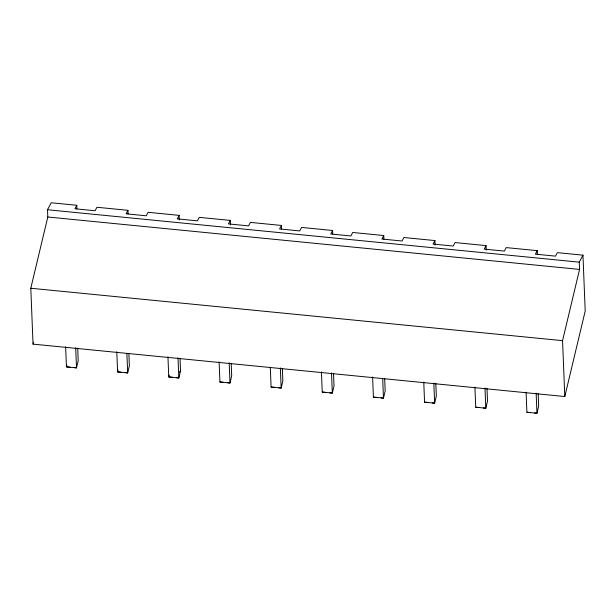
<?xml version="1.0" encoding="UTF-8"?>
<svg xmlns="http://www.w3.org/2000/svg" width="616" height="616" viewBox="0 0 616 616"><rect width="100%" height="100%" fill="white"/><g stroke="black" fill="none" stroke-linecap="round" stroke-linejoin="round"><path stroke-width="0.92" d="M76.784 205.274L74.936 208.77L95.08 210.757L96.928 207.261L127.943 210.318L126.095 213.814L146.238 215.8L148.086 212.304L179.102 215.361L177.262 218.857L197.397 220.844L199.245 217.348L230.269 220.405L228.42 223.901L248.564 225.887L250.404 222.391L281.427 225.448L279.579 228.944L299.723 230.931L301.57 227.435L332.586 230.492L330.746 233.988L350.881 235.974L352.729 232.478L383.753 235.535L381.905 239.031L402.048 241.01L403.888 237.514L434.911 240.571L433.063 244.067L453.207 246.054L455.055 242.558L486.07 245.615L484.222 249.11L504.365 251.097L506.213 247.601L537.237 250.658L535.389 254.154L555.532 256.14L557.372 252.645L582.959 255.163L585.2 311.041L564.795 396.535L33.041 344.128L30.8 288.25L47.802 217.001L47.509 209.748L51.205 202.756L76.784 205.274L76.931 208.909M33.041 344.128L33.487 342.265M66.867 365.088L66.436 366.866L76.507 367.86L78.209 360.737L77.708 348.271M118.026 370.131L117.602 371.91L127.674 372.903L129.368 365.781L128.867 353.315M169.184 375.175L168.761 376.954L178.833 377.947L180.534 370.824L180.034 358.358M564.795 396.535L562.554 340.656L579.556 269.415L579.263 262.154L582.959 255.163M179.387 372.164L180.534 370.824M70.055 367.205L66.436 366.866L65.627 346.731M121.221 372.249L117.602 371.91L116.794 351.775M172.38 377.292L168.761 376.954L167.952 356.818M219.111 361.861L219.92 381.997L223.539 382.336M270.316 367.86L271.086 387.041L274.705 387.379M321.437 371.941L322.245 392.084L325.864 392.415M372.595 376.984L373.404 397.127L377.023 397.459M423.762 382.028L424.57 402.163L428.189 402.502M474.921 387.071L475.729 407.207L479.348 407.546M526.079 392.115L526.888 412.25L530.507 412.589M47.509 209.748L579.263 262.154M47.802 217.001L579.556 269.415M30.8 288.25L562.554 340.656M219.92 381.997L229.991 382.99L231.693 375.868L231.192 363.401M271.086 387.041L281.158 388.034L282.852 380.904L282.351 368.437M322.245 392.084L332.317 393.077L334.018 385.947L333.518 373.481M373.404 397.127L383.475 398.113L385.177 390.991L384.677 378.524M424.57 402.163L434.642 403.157L436.336 396.034L435.835 383.568M475.729 407.207L485.801 408.2L487.502 401.078L487.002 388.611M526.888 412.25L536.96 413.244L538.661 406.121L538.161 393.655M534.534 412.99L536.96 413.244L536.151 393.108M483.375 407.946L485.801 408.2L484.992 388.065M432.216 402.903L434.642 403.157L433.833 383.021M381.05 397.859L383.475 398.113L382.705 378.94M329.891 392.815L332.317 393.077L331.508 372.934M278.732 387.772L281.158 388.034L280.349 367.891M227.574 382.728L229.991 382.99L229.183 362.855M176.407 377.685L178.833 377.947L178.024 357.811M125.248 372.649L127.674 372.903L126.904 353.723M74.089 367.606L76.507 367.86L75.699 347.724M537.237 250.658L537.375 254.285M486.07 245.615L486.255 250.15M434.911 240.571L435.096 245.114M383.753 235.535L383.891 239.162M332.586 230.492L332.732 234.119M281.427 225.448L281.574 229.075M230.269 220.405L230.446 224.94M179.102 215.361L179.287 219.897M127.943 210.318L128.089 213.952"/></g></svg>
